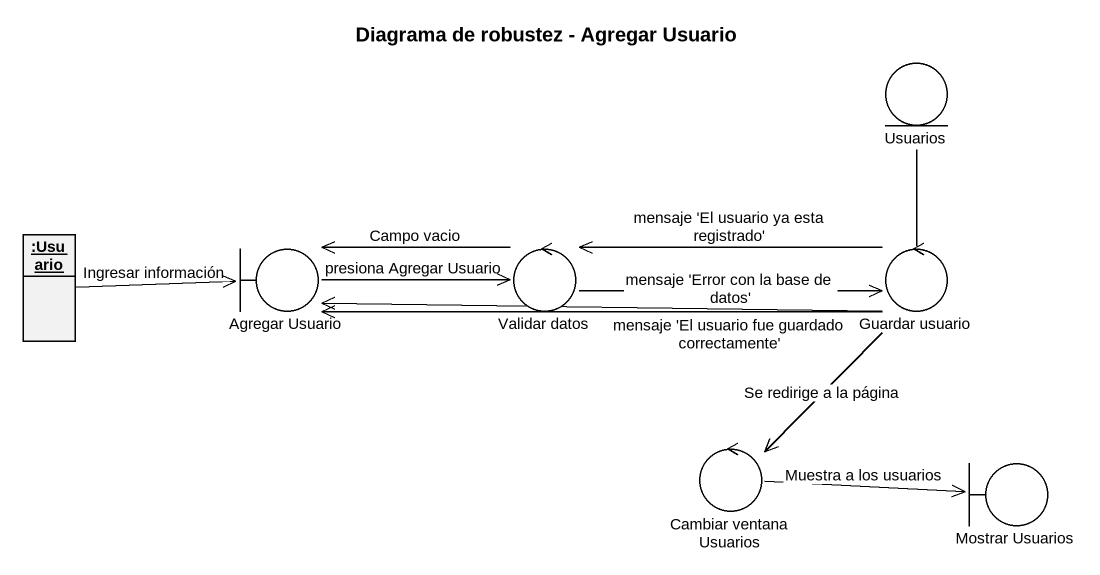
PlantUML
@startuml
title Diagrama de robustez - Agregar Usuario
allowmixing
hide circle
hide empty members
entity Usuarios
object ":Usuario" as Usuario
boundary "Agregar Usuario" as Agregar_Usuario
control "Validar datos" as Validar_datos
control "Guardar usuario" as Guardar_usuario
control "Cambiar ventana Usuarios" as Cambiar_ventana_Usuarios
boundary "Mostrar Usuarios" as Mostrar_Usuarios
Usuario -right-> Agregar_Usuario : Ingresar información
Agregar_Usuario -right-> Validar_datos : presiona Agregar Usuario
Validar_datos -left-> Agregar_Usuario : Campo vacio
Validar_datos -right-> Guardar_usuario
Guardar_usuario -up- Usuarios
Guardar_usuario -left-> Agregar_Usuario : mensaje 'El usuario fue guardado correctamente'
Guardar_usuario -left-> Agregar_Usuario : mensaje 'Error con la base de datos'
Guardar_usuario -left-> Validar_datos : mensaje 'El usuario ya esta registrado'
Guardar_usuario --> Cambiar_ventana_Usuarios : Se redirige a la página
Cambiar_ventana_Usuarios -right-> Mostrar_Usuarios : Muestra a los usuarios
@enduml
